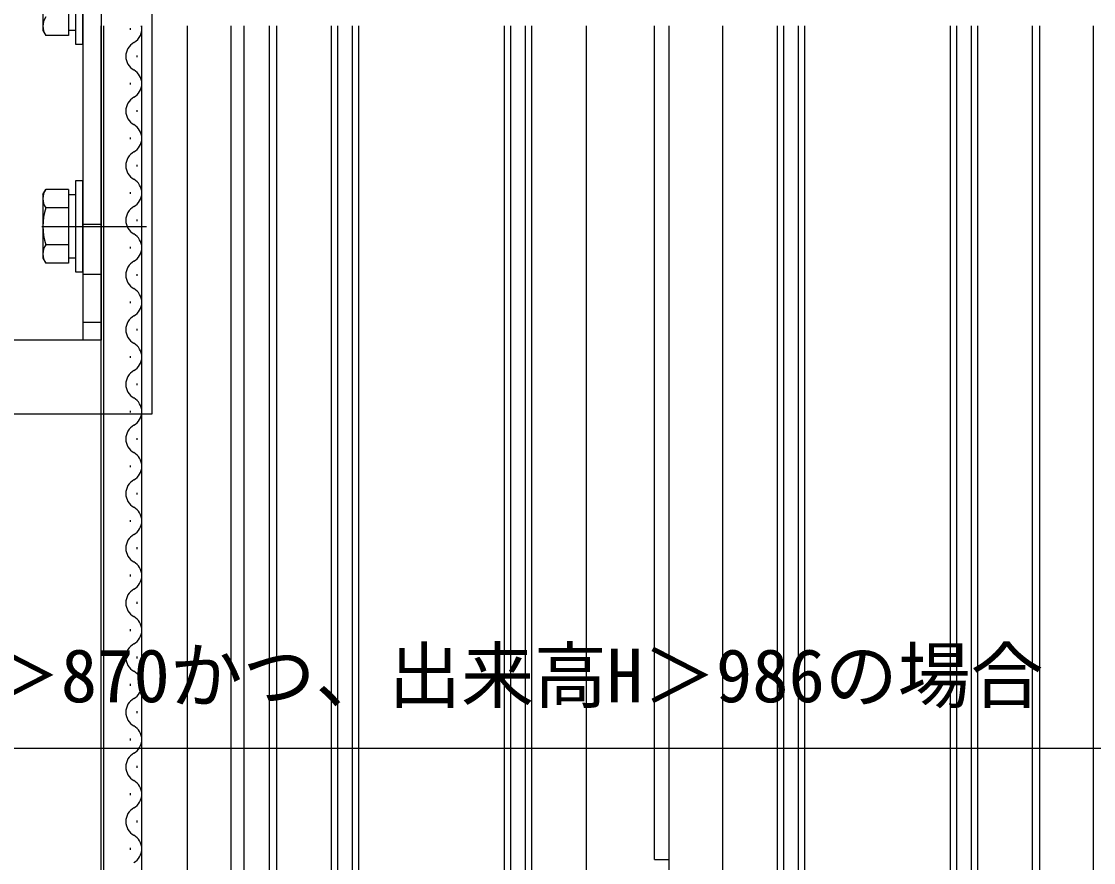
# Model space of a CAD drawing. Units: millimetres, scale not verified. Extents: x -525 to 525, y -783 to 778.
# Drawn here: x -85.8 to 32, y 105.3 to 197.6 of the extents above; entities that cross this region are included whole.
import ezdxf
from ezdxf.enums import TextEntityAlignment as Align

# ---------------------------------------------------------------- set-up
doc = ezdxf.new("R2010")
doc.units = ezdxf.units.MM
doc.header["$LTSCALE"] = 4
for name, color, linetype in [('0-1_USER1', 3, 'Continuous'), ('0-4_YKK_12', 2, 'Continuous'), ('0-5_YKK_13', 4, 'Continuous'), ('0-6_YKK_D', 6, 'Continuous')]:
    doc.layers.add(name, color=color, linetype=linetype)
doc.styles.add('ＭＳ ゴシック', font='')
doc.styles.get('ＭＳ ゴシック').set_extended_font_data('MS Gothic')

msp = doc.modelspace()

# ---------------------------------------------------------------- linework, layer by layer
at = {"layer": '0-1_USER1'}
msp.add_lwpolyline([(-176.054, 218.74), (-71.443, 218.74), (-71.443, 154.51), (-176.054, 154.51)], close=True, dxfattribs=at)
at = {"layer": '0-4_YKK_12'}
for p, q in [((-77, 30.519), (-77, 197.119)), ((-76.75, 197.119), (-76.75, 30.619)), ((-73.792, 196.685), (-73.792, 196.885)), ((-72.55, 197.119), (-72.55, 66.119)), ((-67.55, 197.119), (-67.55, 66.119)), ((-62.75, 197.119), (-62.75, 30.619)), ((-61.3, 35.893), (-61.3, 197.119)), ((-58.5, 35.926), (-58.517, 197.119)), ((-57.7, 69.119), (-57.7, 197.119)), ((-51.7, 73.619), (-51.7, 197.119)), ((-51, 73.619), (-51, 197.119)), ((-49.4, 73.619), (-49.4, 197.119)), ((-48.7, 73.619), (-48.7, 197.119)), ((-32.7, 73.619), (-32.7, 197.119)), ((-32, 73.619), (-32, 197.119)), ((-30.4, 73.619), (-30.4, 197.119)), ((-29.7, 73.619), (-29.7, 197.119)), ((-23.7, 85.619), (-23.7, 197.119)), ((-16.2, 105.619), (-16.2, 197.119)), ((-14.6, 41.619), (-14.6, 197.119)), ((-8.7, 69.119), (-8.7, 197.119)), ((-2.7, 73.619), (-2.7, 197.119)), ((-2, 73.619), (-2, 197.119)), ((-0.4, 73.619), (-0.4, 197.119)), ((0.3, 73.619), (0.3, 197.119)), ((16.3, 73.619), (16.3, 197.119)), ((17, 73.619), (17, 197.119)), ((18.6, 73.619), (18.6, 197.119)), ((19.3, 73.619), (19.3, 197.119)), ((25.3, 85.619), (25.3, 197.119)), ((26.1, 36.926), (26.1, 197.119)), ((32, 38.119), (32, 197.119)), ((-73.032, 193.685), (-73.032, 193.885)), ((-73.792, 190.685), (-73.792, 190.885)), ((-73.032, 187.685), (-73.032, 187.885)), ((-73.792, 184.685), (-73.792, 184.885)), ((-73.032, 181.685), (-73.032, 181.885)), ((-73.792, 178.685), (-73.792, 178.885)), ((-73.032, 175.685), (-73.032, 175.885)), ((-73.792, 172.685), (-73.792, 172.885)), ((-73.032, 169.685), (-73.032, 169.885)), ((-73.792, 166.685), (-73.792, 166.885)), ((-73.032, 163.685), (-73.032, 163.885)), ((-73.792, 160.685), (-73.792, 160.885)), ((-73.032, 157.685), (-73.032, 157.885)), ((-73.792, 154.685), (-73.792, 154.885)), ((-73.032, 151.685), (-73.032, 151.885)), ((-73.792, 148.685), (-73.792, 148.885)), ((-73.032, 145.685), (-73.032, 145.885)), ((-73.792, 142.685), (-73.792, 142.885)), ((-73.032, 139.685), (-73.032, 139.885)), ((-73.792, 136.685), (-73.792, 136.885)), ((-73.032, 133.685), (-73.032, 133.885)), ((-73.792, 130.685), (-73.792, 130.885)), ((-73.032, 127.685), (-73.032, 127.885)), ((-73.792, 124.685), (-73.792, 124.885)), ((-73.032, 121.685), (-73.032, 121.885)), ((-73.792, 118.685), (-73.792, 118.885)), ((-73.032, 115.685), (-73.032, 115.885)), ((-73.792, 112.685), (-73.792, 112.885)), ((-73.032, 109.685), (-73.032, 109.885)), ((-73.792, 106.685), (-73.792, 106.885)), ((-16.2, 105.619), (-14.6, 105.619))]:
    msp.add_line(p, q, dxfattribs=at)
for centre, start, end in [((-74.251, 196.785), 299.20254, 11.22364), ((-72.574, 193.785), 119.20254, 240.79746), ((-74.251, 190.785), 299.20254, 60.79746), ((-72.574, 187.785), 119.20254, 240.79746), ((-74.251, 184.785), 299.20254, 60.79746), ((-72.574, 181.785), 119.20254, 240.79746), ((-74.251, 178.785), 299.20254, 60.79746), ((-72.574, 175.785), 119.20254, 240.79746), ((-74.251, 172.785), 299.20254, 60.79746), ((-72.574, 169.785), 119.20254, 240.79746), ((-74.251, 166.785), 299.20254, 60.79746), ((-72.574, 163.785), 119.20254, 240.79746), ((-74.251, 160.785), 299.20254, 60.79746), ((-72.574, 157.785), 119.20254, 240.79746), ((-74.251, 154.785), 299.20254, 60.79746), ((-72.574, 151.785), 119.20254, 240.79746), ((-74.251, 148.785), 299.20254, 60.79746), ((-72.574, 145.785), 119.20254, 240.79746), ((-74.251, 142.785), 299.20254, 60.79746), ((-72.574, 139.785), 119.20254, 240.79746), ((-74.251, 136.785), 299.20254, 60.79746), ((-72.574, 133.785), 119.20254, 240.79746), ((-74.251, 130.785), 299.20254, 60.79746), ((-72.574, 127.785), 119.20254, 240.79746), ((-74.251, 124.785), 299.20254, 60.79746), ((-72.574, 121.785), 119.20254, 240.79746), ((-74.251, 118.785), 299.20254, 60.79746), ((-72.574, 115.785), 119.20254, 240.79746), ((-74.251, 112.785), 299.20254, 60.79746), ((-72.574, 109.785), 119.20254, 240.79746), ((-74.251, 106.785), 299.20254, 60.79746)]:
    msp.add_arc(centre, 1.718, start, end, dxfattribs=at)
at = {"layer": '0-5_YKK_13'}
for p, q in [((-79, 212.619), (-79, 162.619)), ((-77, 212.619), (-77, 162.619)), ((-80.6, 204.161), (-80.6, 196.078)), ((-83.4, 203.619), (-83.4, 196.619)), ((-80.6, 203.619), (-80.6, 196.619)), ((-83.4, 196.619), (-83.088, 196.078)), ((-80.6, 196.078), (-83.088, 196.078)), ((-79.8, 196.619), (-80.6, 196.619)), ((-83.4, 178.619), (-83.088, 179.161)), ((-80.6, 179.161), (-83.088, 179.161)), ((-80.6, 179.161), (-80.6, 171.078)), ((-83.4, 178.619), (-83.4, 171.619)), ((-80.6, 178.619), (-80.6, 171.619)), ((-80.6, 177.14), (-83.088, 177.14)), ((-83.5, 175.119), (-72, 175.119)), ((-79, 175.369), (-77, 175.369)), ((-80.6, 173.099), (-83.088, 173.099)), ((-83.4, 171.619), (-83.088, 171.078)), ((-80.6, 171.078), (-83.088, 171.078)), ((-79.8, 171.619), (-80.6, 171.619)), ((-79, 169.869), (-77, 169.869)), ((-79, 164.619), (-77, 164.619)), ((-77, 162.619), (-91, 162.619))]:
    msp.add_line(p, q, dxfattribs=at)
for points in [[(-79, 195.119), (-79, 205.119), (-79.8, 205.119), (-79.8, 195.119)], [(-79, 170.119), (-79, 180.119), (-79.8, 180.119), (-79.8, 170.119)]]:
    msp.add_lwpolyline(points, close=True, dxfattribs=at)
for points in [[(-80.6, 203.619), (-79.8, 203.619), (-79.8, 196.619)], [(-80.6, 178.619), (-79.8, 178.619), (-79.8, 171.619)]]:
    msp.add_lwpolyline(points, dxfattribs=at)
for centre, radius, start, end in [((-81.611, 197.088), 1.789, 145.61575, 214.38425), ((-81.611, 178.15), 1.789, 145.61575, 214.38425), ((-76.713, 175.119), 6.687, 162.41205, 197.58795), ((-81.611, 172.088), 1.789, 145.61575, 214.38425)]:
    msp.add_arc(centre, radius, start, end, dxfattribs=at)
at = {"layer": '0-6_YKK_D'}
msp.add_lwpolyline([(-143.279, 154.51), (-141.797, 152.435), (-117.098, 117.84), (92.95, 117.84)], dxfattribs=at)

# ---------------------------------------------------------------- texts
at = {"layer": '0-6_YKK_D', "style": 'ＭＳ ゴシック'}
msp.add_text('出来幅W＞870かつ、出来高H＞986の場合', height=5.865, dxfattribs=at).set_placement((-117.418, 121.12), align=Align.BOTTOM_LEFT)

doc.saveas('drawing.dxf')
